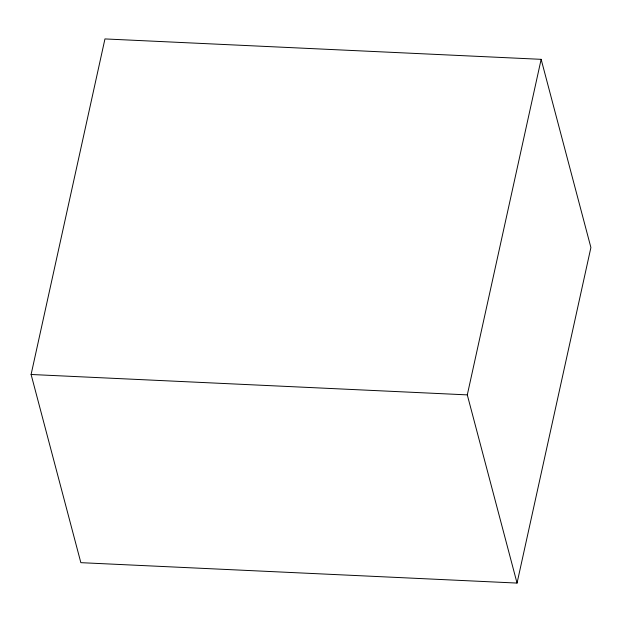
<?xml version="1.0" encoding="UTF-8"?>
<svg xmlns="http://www.w3.org/2000/svg" width="622" height="622" viewBox="0 0 622 622"><rect width="100%" height="100%" fill="white"/><g stroke="black" fill="none" stroke-linecap="round" stroke-linejoin="round"><path stroke-width="0.93" d="M31.1 374.483L104.955 38.929L541.148 59.331L590.9 247.517L517.045 583.071L80.852 562.669L31.1 374.483L467.293 394.884L517.045 583.071M467.293 394.884L541.148 59.331"/></g></svg>
